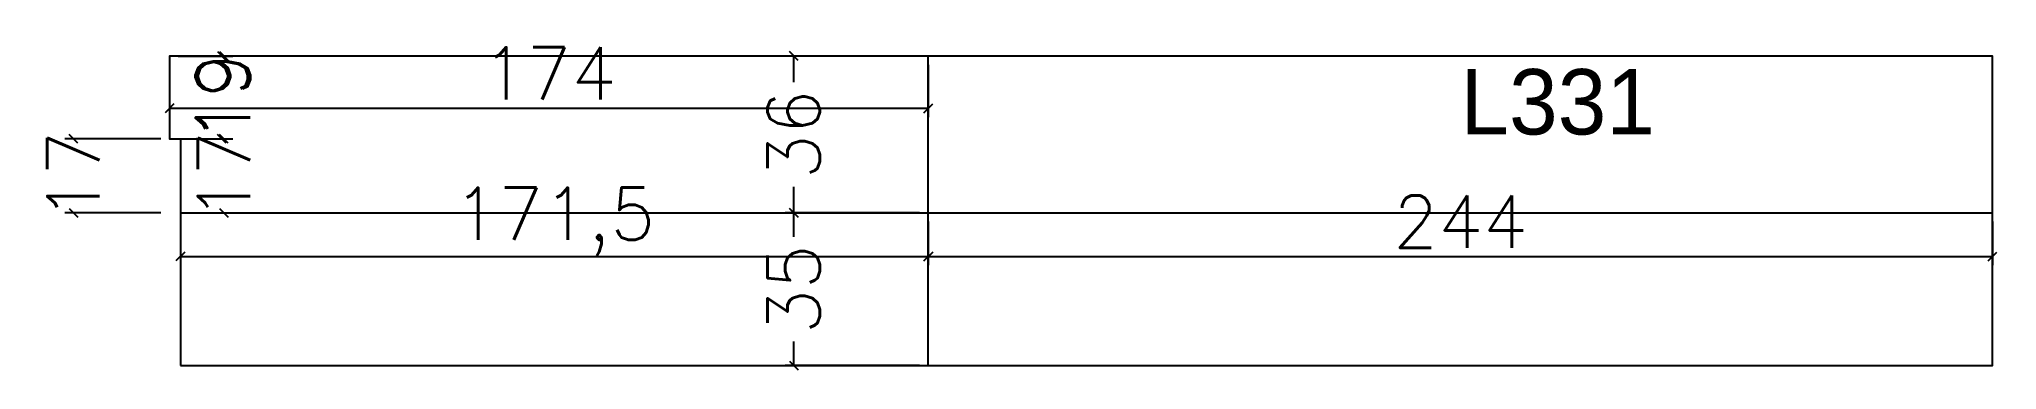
# Model space of a CAD drawing. Extents: x 4885 to 5334, y 1577 to 1653.
import ezdxf

# ---------------------------------------------------------------- set-up
doc = ezdxf.new("R2010")
doc.units = 0
for name, color, linetype in [('COTA', 241, 'Continuous'), ('NOMENCLATURA', 7, 'Continuous'), ('PAINEIS', 6, 'Continuous')]:
    doc.layers.add(name, color=color, linetype=linetype)
doc.styles.add('Romans', font='romans.shx', dxfattribs={"height": 12})
doc.dimstyles.new('cotas', dxfattribs={"dimtxt": 9, "dimasz": 2, "dimexe": 2, "dimexo": 2, "dimgap": 2, "dimtad": 1, "dimdec": 1, "dimzin": 12, "dimtxsty": 'Romans', "dimblk": 'OBLIQUE', "dimcen": 2.5, "dimclrd": 4, "dimclre": 4, "dimclrt": 240, "dimazin": 3, "dimtfac": 1, "dimtmove": 0, "dimatfit": 3})

# ---------------------------------------------------------------- blocks, each defined once
blk = doc.blocks.new('_OBLIQUE')
at = {"color": 0, "linetype": 'BYBLOCK'}
blk.add_line((-0.5, -0.5), (0.5, 0.5), dxfattribs=at)

msp = doc.modelspace()

# ---------------------------------------------------------------- linework, layer by layer
at = {"layer": 'PAINEIS'}
for p, q in [((5089.07, 1578), (5089.07, 1648.9)), ((4917.57, 1613), (5333.07, 1613))]:
    msp.add_line(p, q, dxfattribs=at)
msp.add_lwpolyline([(4917.57, 1578), (5333.07, 1578), (5333.07, 1649), (4915.07, 1649), (4915.07, 1630), (4917.57, 1630)], close=True, dxfattribs=at)

# ---------------------------------------------------------------- texts
at = {"layer": 'NOMENCLATURA'}
msp.add_text('L331', height=15, dxfattribs=at).set_placement((5211.07, 1631))

# ---------------------------------------------------------------- dimensions: what is measured, and where the dimension line sits
at = {"layer": 'COTA'}
msp.add_linear_dim(base=(4915.07, 1637), p1=(4915.07, 1649), p2=(5089.07, 1649), text='174', dimstyle='cotas', dxfattribs=at).render()
for base, p1, p2, location, text in [((4927.07, 1649), (4915.07, 1649), (4915.07, 1630), (4927.07, 1639.5), '19'), ((4927.57, 1649), (4917.57, 1649), (4917.57, 1630), (4927.57, 1639.5), '19'), ((4893.07, 1613), (4915.07, 1613), (4915.07, 1630), (4893.07, 1621.5), '17'), ((4927.57, 1613), (4917.57, 1613), (4917.57, 1630), (4927.57, 1621.5), '17')]:
    msp.add_linear_dim(base=base, p1=p1, p2=p2, angle=90, location=location, text=text, dimstyle='cotas', override={"dimtmove": 2}, dxfattribs=at).render()
for base, p1, p2, location in [((5058.21, 1613), (5089.07, 1613), (5089.07, 1649), (5058.21, 1631)), ((5058.21, 1578), (5089.07, 1578), (5089.07, 1613), (5058.21, 1595.5))]:
    msp.add_linear_dim(base=base, p1=p1, p2=p2, angle=90, location=location, dimstyle='cotas', override={"dimtmove": 2}, dxfattribs=at).render()
for base, p1, p2 in [((4917.57, 1603), (4917.57, 1613), (5089.07, 1613)), ((5089.07, 1603), (5089.07, 1613), (5333.07, 1613))]:
    msp.add_linear_dim(base=base, p1=p1, p2=p2, dimstyle='cotas', dxfattribs=at).render()

doc.saveas('drawing.dxf')
